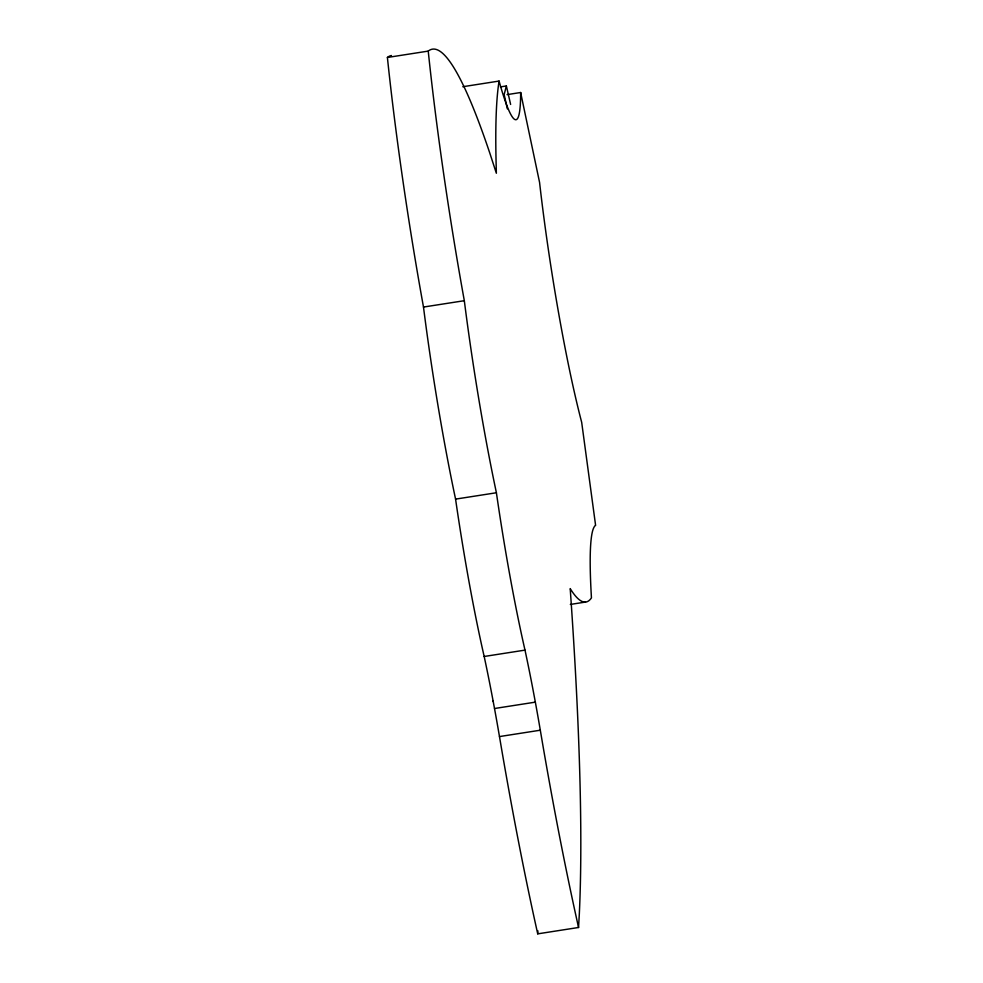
<?xml version="1.0" encoding="UTF-8"?>
<svg xmlns="http://www.w3.org/2000/svg" width="983" height="983" viewBox="0 0 983 983"><rect width="100%" height="100%" fill="white"/><g stroke="black" fill="none" stroke-linecap="round" stroke-linejoin="round"><path stroke-width="1.47" d="M462.796 86.725L499.081 81.061A191.882 17.424 81.1 0 0 520.634 92.513L539.569 182.396A207.438 18.837 81.1 0 0 581.678 422.321L595.6 525.377A259.303 23.543 81.1 0 0 591.447 597.885A705.303 64.03 81.1 0 1 570.201 588.596A1398.416 126.942 81.1 0 1 579.319 913.944L578.557 927.485L537.726 933.85L537.898 930.84M500.372 86.897L506.368 85.963L504.144 94.601A562.694 51.079 81.1 0 1 507.363 108.867M493.245 701.653L491.955 694.895A211.898 19.23 81.1 0 0 484.177 656.484A215.744 19.586 81.1 0 1 455.571 499.118A237.235 21.54 81.1 0 1 423.489 307.052A336.419 30.534 81.1 0 1 387.4 57.469L428.232 51.104A951.949 86.418 81.1 0 1 490.026 153.766L496.354 173.254L496.182 165.746A570.754 51.816 81.1 0 1 499.081 81.061M507.031 94.638L520.634 92.513M423.489 307.052L464.32 300.7A336.419 30.534 81.1 0 1 428.232 51.104M455.571 499.118L496.403 492.753A215.744 19.586 81.1 0 0 524.996 650.119A211.898 19.23 81.1 0 1 532.786 688.53L535.342 702.145A211.898 19.23 81.1 0 1 540.306 730.209L542.96 745.802A444.439 40.34 81.1 0 0 578.557 927.485M570.349 604.434L585.475 602.075M484.177 656.484L524.996 650.119M493.11 700.977L494.51 708.51L535.342 702.145M494.51 708.51A211.898 19.23 81.1 0 1 499.475 736.574L540.306 730.209M499.475 736.574L502.129 752.167A444.439 40.34 81.1 0 0 537.726 933.85M506.368 85.963A469.444 42.613 81.1 0 1 510.619 104.456M496.403 492.753A237.235 21.54 81.1 0 1 464.32 300.7M387.4 57.469A951.949 86.418 81.1 0 1 391.418 55.515"/></g></svg>
